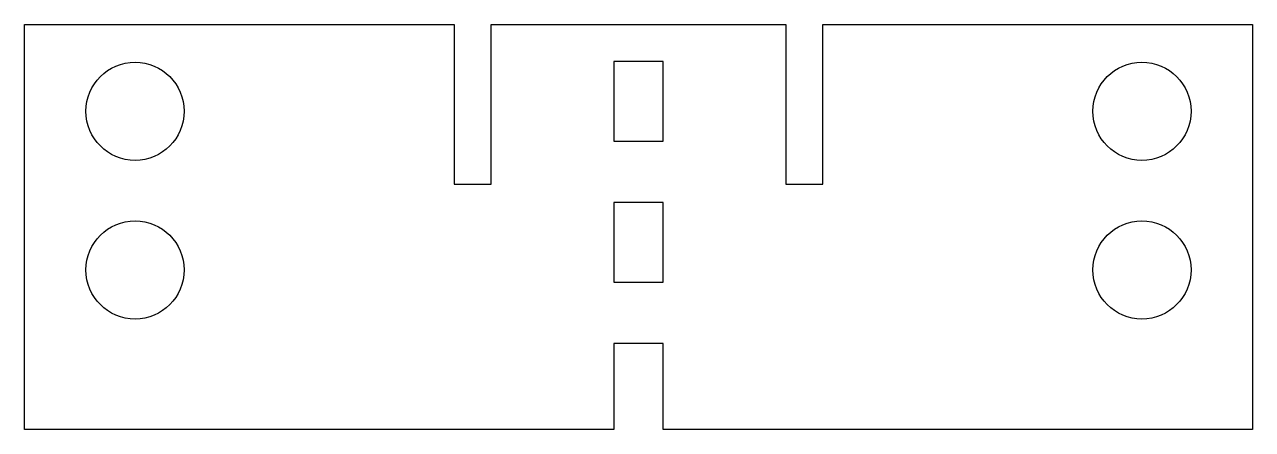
# Model space of a CAD drawing. Header units: millimetres. Extents: x -50 to 50, y -10 to 23.
import ezdxf

# ---------------------------------------------------------------- set-up
doc = ezdxf.new("R2010")
doc.units = ezdxf.units.MM

msp = doc.modelspace()

# ---------------------------------------------------------------- linework, layer by layer
at = {"color": 7, "linetype": 'Continuous', "lineweight": 25}
for p, q in [((-50, -10), (-50, 23)), ((-50, 23), (-15, 23)), ((-15, 23), (-15, 10)), ((-12, 23), (12, 23)), ((-12, 10), (-12, 23)), ((12, 23), (12, 10)), ((15, 23), (50, 23)), ((15, 10), (15, 23)), ((50, 23), (50, -10)), ((-2, 20), (-2, 13.5)), ((2, 20), (-2, 20)), ((2, 13.5), (2, 20)), ((-2, 13.5), (2, 13.5)), ((-15, 10), (-12, 10)), ((12, 10), (15, 10)), ((-2, 8.5), (-2, 2)), ((2, 8.5), (-2, 8.5)), ((2, 2), (2, 8.5)), ((-2, 2), (2, 2)), ((-2, -3), (-2, -10)), ((2, -3), (-2, -3)), ((2, -10), (2, -3)), ((-2, -10), (-50, -10)), ((50, -10), (2, -10))]:
    msp.add_line(p, q, dxfattribs=at)
for centre in [(-41, 15.93), (41, 15.93), (-41, 3), (41, 3)]:
    msp.add_circle(centre, 4, dxfattribs=at)

doc.saveas('drawing.dxf')
